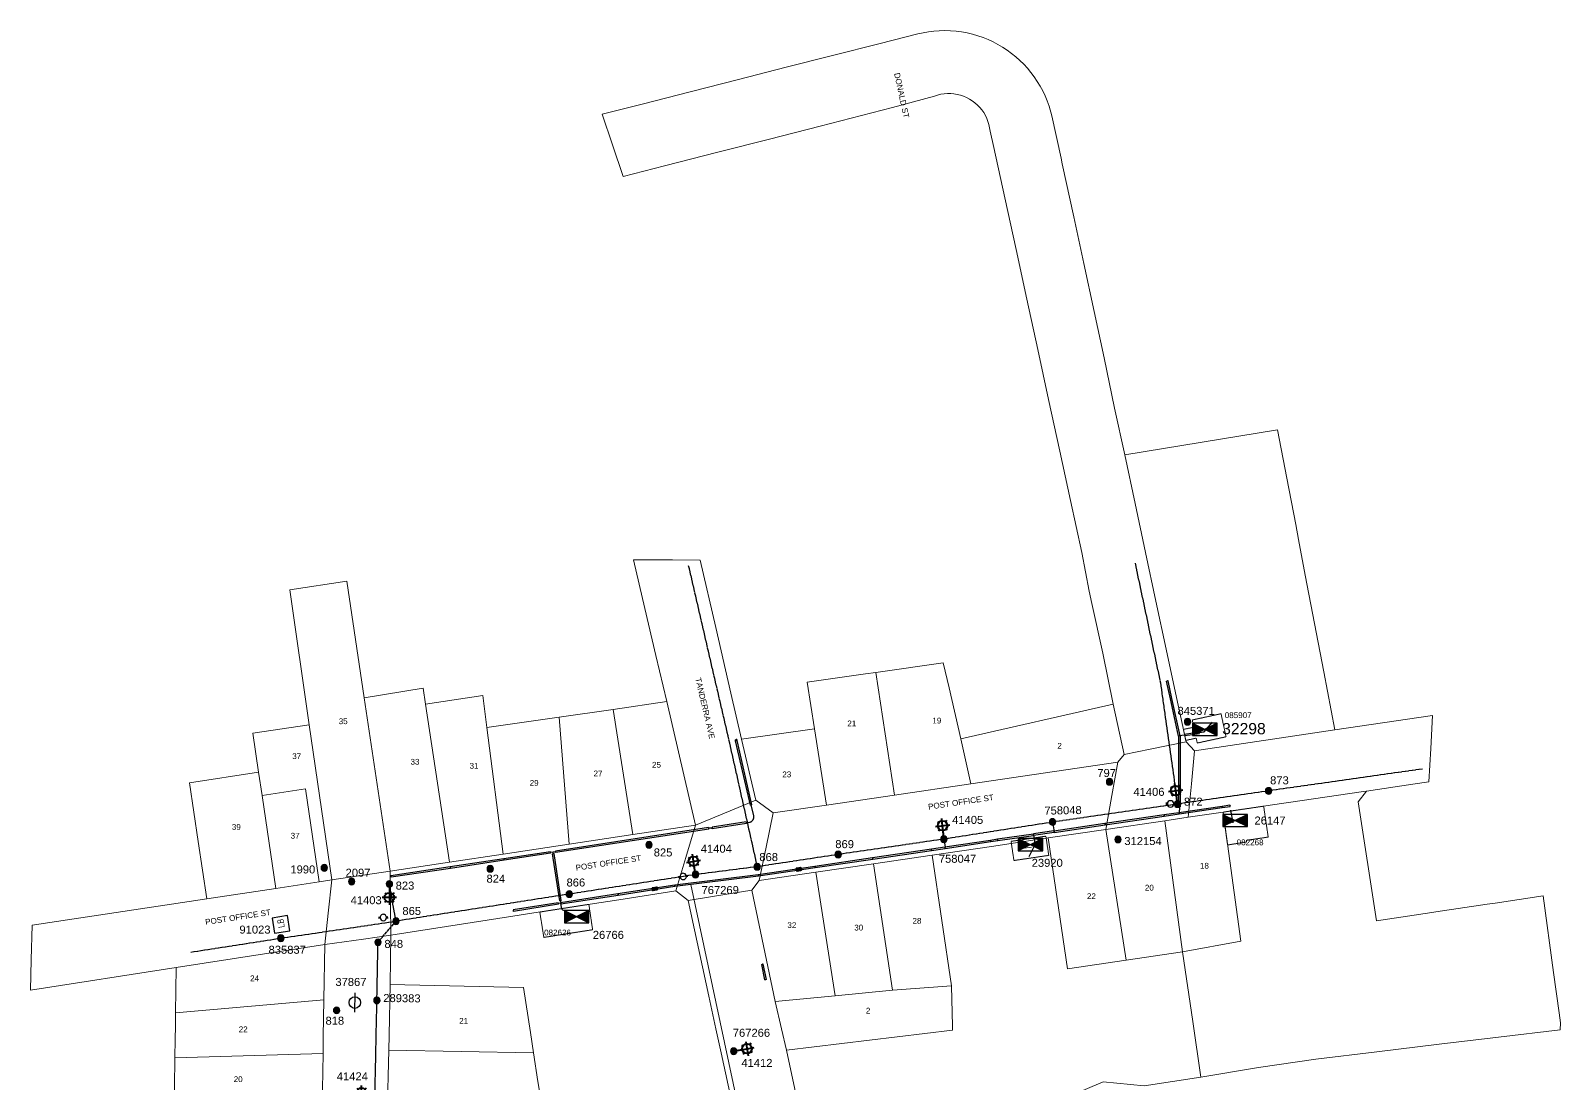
# Model space of a CAD drawing. Header units: metres. Extents: x 319023 to 319508, y 6260162 to 6260872.
# Drawn here: x 319029.6 to 319507.5, y 6260543.4 to 6260872.2 of the extents above; entities that cross this region are included whole.
import ezdxf
from ezdxf.enums import TextEntityAlignment as Align

# ---------------------------------------------------------------- set-up
doc = ezdxf.new("R2010")
doc.units = ezdxf.units.M
for name, pattern in [('Cable Exist OH', [1, 1, 0]), ('Cable Exist UG', [8.2, 4, -1.2, 1.8, -1.2]), ('Dash', [5, 3, -2]), ('HIDDEN', [0.375, 0.25, -0.125]), ('HIDDEN2', [0.1875, 0.125, -0.0625])]:
    doc.linetypes.add(name, pattern=pattern)
doc.layers.get('0').update_dxf_attribs({"color": 6})
for name, color, linetype, lineweight in [('Cadastre Buildings_SP_EXT', 9, 'Continuous', 5), ('Cadastre Developer_SP_EXT', 9, 'Continuous', 5), ('Cadastre Land Parcels_SP_EXT', 9, 'Continuous', 5), ('Cadastre Other Property_SP_EXT', 9, 'HIDDEN', 5), ('Cadastre Roads_SP_EXT', 9, 'Continuous', 5)]:
    doc.layers.add(name, color=color, linetype=linetype, lineweight=lineweight)
for name, color, linetype in [('Duct_SP_EXT', 7, 'Continuous'), ('Equip_SP_HV_EXT', 7, 'Continuous'), ('Equip_SP_HV_NEW', 2, 'Continuous'), ('Equip_SP_LV_EXT', 7, 'Continuous'), ('Equip_SP_SL_EXT', 7, 'Continuous'), ('Mains_SL_EXT', 7, 'Continuous'), ('Sub_SP_EXT', 7, 'Continuous'), ('SupportsOH_SP_TR_HV_LV_SL_EXT', 7, 'Continuous'), ('Trench_SP_EXT', 7, 'Continuous'), ('Trench_SP_NEW', 2, 'Continuous')]:
    doc.layers.add(name, color=color, linetype=linetype)
doc.styles.add('HVSW_LABEL', font='arial.ttf')
doc.styles.add('iecARIAL', font='arial.ttf', dxfattribs={"height": 2})
doc.styles.add('POLE_LABEL', font='arial.ttf')
doc.styles.get("Standard").update_dxf_attribs({"font": 'arial.ttf'})
doc.linetypes.add('IE Trench HV', pattern='A,7,-0.2,["/",Standard,S=3,R=0,X=0.6,Y=-1.4],-2.5', length=9.7)

# ---------------------------------------------------------------- blocks, each defined once
blk = doc.blocks.new('SUB_PADMOUNT_EXT')
for points in [[(0, 0), (-3.84, 1.92), (-3.84, -1.92)], [(0, 0), (3.84, 1.92), (3.84, -1.92)]]:
    blk.add_hatch(color=256).paths.add_polyline_path(points)
for p, q in [((3.84, 1.92), (-3.84, -1.92)), ((-3.84, 1.92), (3.84, -1.92))]:
    blk.add_line(p, q)
blk.add_lwpolyline([(-3.84, -1.92), (3.84, -1.92), (3.84, 1.92), (-3.84, 1.92)], close=True)
for tag, height, flags, p in [('STREET_CODE', 0.2, 9, (1.5, 0)), ('ASSET_NUM', 3.5, 8, (2, 2)), ('CONSTRUCTED_VOLTAGE', 0.2, 9, (1.5, -0.2)), ('OPERATING_VOLTAGE', 0.2, 9, (1.5, -0.6)), ('ORIENTATION', 0.2, 9, (1.5, -0.8)), ('OWNED_BY', 0.2, 9, (1.5, -1)), ('OPERATED_BY', 0.2, 9, (1.5, -1.2)), ('SECONDARY_VOLTAGE', 0.2, 9, (1.5, -1.6)), ('STATE', 0.2, 9, (1.5, -1.8)), ('SUBSTATION_TYPE', 0.2, 9, (1.5, -2.2)), ('STREETNAME', 0.2, 9, (1.5, -3)), ('SUBURB', 0.2, 9, (1.5, -3.2)), ('Z', 0.2, 1, (1.5, -3.6)), ('NO_PHASES', 0.2, 9, (1.5, -0.4)), ('MAINTAINED_BY', 0.2, 9, (1.5, -1.4)), ('PARENT', 0.2, 9, (1.5, -2)), ('USAGE', 0.2, 9, (1.5, -2.4)), ('LEGEND', 0.2, 9, (1.5, -2.6)), ('LOCATION', 0.2, 9, (1.5, -2.8)), ('NOTES', 0.2, 9, (1.5, -3.4))]:
    blk.add_attdef(tag, text='', height=height, dxfattribs=dict(flags=flags)).set_placement(p, align=Align.MIDDLE_LEFT)
blk = doc.blocks.new('LV_OH_LINKS_OPEN_EXT')
for p, q in [((-0.17, 4.97), (-0.17, 5.46)), ((0.17, 4.97), (0.17, 5.46)), ((-0.17, 3), (-0.17, 2.5)), ((0.17, 3), (0.17, 2.5))]:
    blk.add_line(p, q)
blk.add_lwpolyline([(0, 2.99, 1), (0, 4.98, 1)], format="xyb", close=True)
at = {"flags": 9}
for tag, p in [('ACTUAL_STATUS', (0, 0)), ('CONSTRUCTED_VOLTAGE', (0, -0.2)), ('OPERATING_VOLTAGE', (0, -0.6)), ('ORIENTATION', (0, -0.8)), ('OWNED_BY', (0, -1)), ('STATE', (0, -1.2)), ('SWITCH_TYPE', (0, -1.4)), ('NO_PHASES', (0, -0.4)), ('USAGE', (0, -1.6)), ('LEGEND', (0, -1.8)), ('NOTES', (0, -2))]:
    blk.add_attdef(tag, text='', height=0.2, dxfattribs=at).set_placement(p, align=Align.MIDDLE_LEFT)
at = {"flags": 1}
blk.add_attdef('Z', (0, 0), '', height=0.2, dxfattribs=at)
blk = doc.blocks.new('SL_LANTERN_EXT')
at = {"lineweight": 40}
for p, q in [((-1.46, 5.68), (-1.06, 5.28)), ((0, 1.97), (0, 6.47)), ((1.46, 5.68), (1.06, 5.28)), ((-2.25, 4.22), (2.25, 4.22)), ((-1.46, 2.76), (-1.06, 3.16)), ((0, 0), (0, 2.72)), ((1.46, 2.76), (1.06, 3.16))]:
    blk.add_line(p, q, dxfattribs=at)
blk.add_circle((0, 4.22), 1.5, dxfattribs=at)
at = {"style": 'iecARIAL', "flags": 8}
blk.add_attdef('ASSET_NUM', (1.5, 1.5), '', height=2.5, dxfattribs=at)
for tag, p, height, flags in [('OPERATING_VOLTAGE', (0.98, -1.65), 0.2, 9), ('ORIENTATION', (0.98, -1.85), 0.2, 9), ('OWNED_BY', (0.98, -2.05), 0.2, 9), ('STATE', (0.98, -2.25), 0.2, 9), ('CONSTRUCTED_VOLTAGE', (0.98, -0.65), 0.2, 9), ('CONTROL_TYPE', (0.98, -0.85), 0.2, 9), ('LANTERN_PURPOSE', (0.98, -1.05), 0.2, 9), ('LANTERN_TYPE', (0.98, -1.25), 0.2, 9), ('NO_PHASES', (0.98, -1.45), 0.2, 9), ('USAGE', (0.98, -2.45), 0.2, 9), ('CEXIST', (0.98, -2.65), 0.2, 9), ('CNEW', (0.98, -2.85), 0.2, 9), ('CNUMBER', (0.98, -3.05), 0.2, 9), ('CREMOVE', (0.98, -3.25), 0.2, 9), ('CREPLACE', (0.98, -3.45), 0.2, 9), ('LKINGHEIGHT', (0.98, -3.65), 0.2, 9), ('LBRACKET', (0.98, -3.85), 0.2, 9), ('LBRACKETVOCAB', (0.98, -4.05), 0.2, 9), ('LCATEGORY', (0.98, -4.25), 0.2, 9), ('LCHARGE1', (0.98, -4.45), 0.2, 9), ('LCHARGE1PERCENT', (0.98, -4.65), 0.2, 9), ('LCHARGE2', (0.98, -4.85), 0.2, 9), ('LNUMBER', (2.18, -3.25), 2.5, 8), ('STREETNAME', (0.98, -9.25), 0.2, 9), ('SUBURB', (0.98, -9.45), 0.2, 1), ('LCHARGE2PERCENT', (0.98, -5.05), 0.2, 9), ('LCHARGE3', (0.98, -5.25), 0.2, 9), ('LCHARGE3PERCENT', (0.98, -5.45), 0.2, 9), ('LEXIST', (0.98, -5.65), 0.2, 9), ('LLAMP', (0.98, -5.85), 0.2, 9), ('LLAMPVOCAB', (0.98, -6.05), 0.2, 9), ('LMAST', (0.98, -6.25), 0.2, 9), ('LMASTVOCAB', (0.98, -6.45), 0.2, 9), ('LNEW', (0.98, -6.65), 0.2, 9), ('LANTNUMBER', (0.98, -6.85), 0.2, 9), ('LOUTREACH', (0.98, -7.25), 0.2, 9), ('LOUTREACHVOCAB', (0.98, -7.45), 0.2, 9), ('LRATECODE', (0.98, -7.65), 0.2, 9), ('LREMOVE', (0.98, -7.85), 0.2, 9), ('LREPLACE', (0.98, -8.05), 0.2, 9), ('LTYPE', (0.98, -8.25), 0.2, 9), ('LTYPEVOCAB', (0.98, -8.45), 0.2, 9), ('LEGEND', (0.98, -8.65), 0.2, 9), ('LOCATION', (0.98, -8.85), 0.2, 9), ('NOTES', (0.98, -9.05), 0.2, 9)]:
    blk.add_attdef(tag, p, '', height=height, dxfattribs=dict(flags=flags))
blk = doc.blocks.new('POLE_EXT')
blk.add_hatch(color=256).paths.add_polyline_path([(-1, 0, 1), (1, 0, 1)])
blk.add_lwpolyline([(-1, 0, 1), (1, 0, 1)], format="xyb", close=True)
for tag, height, flags, p in [('pNumber', 2.5, 8, (-17.84, 2.07)), ('OWNED_BY', 0.2, 9, (1.35, -0.4)), ('SPECIAL_USE', 0.2, 9, (1.35, -0.8)), ('STATE', 0.2, 9, (1.35, -1)), ('cLV', 0.2, 9, (1.35, -1.4)), ('hDepth', 0.2, 9, (1.35, -1.6)), ('hDia', 0.2, 9, (1.35, -1.8)), ('cHV', 0.2, 9, (1.35, -2)), ('cLinedev', 0.2, 9, (1.35, -3.4)), ('pExisting', 0.2, 9, (1.35, -3.8)), ('pFooting', 0.2, 9, (1.35, -4.4)), ('pNew', 0.2, 9, (1.35, -4.6)), ('PARENT', 0.2, 9, (1.35, -0.6)), ('USAGE', 0.2, 9, (1.35, -1.2)), ('LBRACKET', 0.2, 9, (1.35, -2.2)), ('LExisting', 0.2, 9, (1.35, -2.4)), ('LANTNUMBER', 0.2, 9, (1.35, -2.6)), ('LOther', 0.2, 9, (1.35, -2.8)), ('LRemove', 0.2, 9, (1.35, -3)), ('LEGEND', 0.2, 9, (1.35, -3.2)), ('LOCATION', 0.2, 9, (1.35, -3.6)), ('PFNUMBER', 0.2, 9, (1.35, -4)), ('NEWPFNUMBER', 0.2, 9, (1.35, -4.2)), ('pRelocate', 0.2, 9, (1.35, -5)), ('pRemove', 0.2, 9, (1.35, -5.2)), ('pReplace', 0.2, 9, (1.35, -5.4)), ('pStay', 0.2, 9, (1.35, -5.6)), ('pType', 0.2, 9, (1.35, -5.8)), ('cspan', 0.2, 9, (1.35, -6)), ('STREETNAME', 0.2, 9, (1.35, -6.2)), ('SUBURB', 0.2, 9, (1.35, -6.4)), ('OPERATED_BY', 0.2, 9, (1.36, -7.01)), ('NOTES', 0.2, 9, (1.35, -6.6)), ('MAINTAINED_BY', 0.2, 9, (1.36, -6.81))]:
    blk.add_attdef(tag, text='', height=height, dxfattribs=dict(flags=flags)).set_placement(p, align=Align.MIDDLE_LEFT)
at = {"style": 'POLE_LABEL'}
for tag, height, flags, p in [('STRUCTURE_PLANT_NUMBER', 0.2, 9, (1.35, 0.03)), ('ASSET_NUM', 2.5, 8, (2, 2)), ('STREET_CODE', 0.2, 9, (1.35, -0.2))]:
    blk.add_attdef(tag, text='', height=height, dxfattribs=dict(at, flags=flags)).set_placement(p, align=Align.MIDDLE_LEFT)
at = {"flags": 1}
blk.add_attdef('Z', (1.35, -7.33), '', height=0.2, dxfattribs=at)
blk = doc.blocks.new('HV_ABS_CLOSED_EXT')
blk.add_line((-3, 6.87), (3, 6.87))
blk.add_circle((0, 6.87), 1.8)
at = {"flags": 1}
blk.add_attdef('Z', (0, 0), '', height=0.2, dxfattribs=at)
at = {"style": 'HVSW_LABEL'}
for tag, height, flags, p in [('ASSET_NUM', 3.5, 8, (2, 2)), ('STREET_CODE', 0.2, 9, (0, -0.2))]:
    blk.add_attdef(tag, text='', height=height, dxfattribs=dict(at, flags=flags)).set_placement(p, align=Align.MIDDLE_LEFT)
at = {"flags": 9}
for tag, p in [('ACTUAL_STATUS', (0, -0.4)), ('CONSTRUCTED_VOLTAGE', (0, -0.6)), ('OPERATING_VOLTAGE', (0, -1)), ('ORIENTATION', (0, -1.2)), ('OWNED_BY', (0, -1.4)), ('STATE', (0, -1.6)), ('SWITCH_TYPE', (0, -1.8)), ('STREETNAME', (0, -2.6)), ('SUBURB', (0, -2.8)), ('NO_PHASES', (0, -0.8)), ('USAGE', (0, -2)), ('LEGEND', (0, -2.2)), ('LOCATION', (0, -2.4)), ('NOTES', (0, -3))]:
    blk.add_attdef(tag, text='', height=0.2, dxfattribs=at).set_placement(p, align=Align.MIDDLE_LEFT)
blk = doc.blocks.new('HV_LOAD_BREAK_EXT')
blk.add_lwpolyline([(-2.4, -2.4), (2.4, -2.4), (2.4, 2.4), (-2.4, 2.4)], close=True)
at = {"insert": (-1.1, 0.99), "char_height": 2, "width": 2.9628, "attachment_point": 1}
blk.add_mtext('{\\Fisocp|c0;LB}', dxfattribs=at)
for tag, height, flags, p in [('STREET_CODE', 0.2, 9, (1.5, 0)), ('ASSET_NUM', 2.5, 8, (2, 2)), ('ACTUAL_STATUS', 0.2, 9, (1.5, -0.2)), ('CONSTRUCTED_VOLTAGE', 0.2, 9, (1.5, -0.4)), ('OPERATING_VOLTAGE', 0.2, 9, (1.5, -0.8)), ('ORIENTATION', 0.2, 9, (1.5, -1)), ('OWNED_BY', 0.2, 9, (1.5, -1.2)), ('OPERATED_BY', 0.2, 9, (1.5, -1.4)), ('STATE', 0.2, 9, (1.5, -1.8)), ('SWITCH_TYPE', 0.2, 9, (1.5, -2)), ('STREETNAME', 0.2, 9, (1.5, -2.8)), ('SUBURB', 0.2, 9, (1.5, -3)), ('Z', 0.2, 1, (1.5, -3.6)), ('NO_PHASES', 0.2, 9, (1.5, -0.6)), ('MAINTAINED_BY', 0.2, 9, (1.5, -1.6)), ('USAGE', 0.2, 9, (1.5, -2.2)), ('LEGEND', 0.2, 9, (1.5, -2.4)), ('LOCATION', 0.2, 9, (1.5, -2.6)), ('NOTES', 0.2, 9, (1.5, -3.2)), ('LABEL_ALIGNMENT', 0.2, 9, (1.5, -3.4))]:
    blk.add_attdef(tag, text='', height=height, dxfattribs=dict(flags=flags)).set_placement(p, align=Align.MIDDLE_LEFT)
blk = doc.blocks.new('LV_STJ_EXT')
h = blk.add_hatch(color=256)
edge = h.paths.add_edge_path()
edge.add_ellipse((-0.59, 0.13), major_axis=(0.226, 0.226), ratio=1, start_angle=45, end_angle=135)
edge.add_line((-0.91, 0.13), (-0.91, -0.13))
edge.add_ellipse((-0.59, -0.13), major_axis=(0.226, 0.226), ratio=1, start_angle=135, end_angle=225)
edge.add_line((-0.59, -0.45), (0.59, -0.45))
edge.add_ellipse((0.59, -0.13), major_axis=(-0.226, 0.226), ratio=1, start_angle=135, end_angle=225)
edge.add_line((0.91, -0.13), (0.91, 0.13))
edge.add_ellipse((0.59, 0.13), major_axis=(-0.226, 0.226), ratio=1, start_angle=225, end_angle=315)
edge.add_line((0.59, 0.45), (-0.59, 0.45))
blk.add_lwpolyline([(-0.91, 0.13), (-0.91, -0.13, 0.414214), (-0.59, -0.45), (0.59, -0.45, 0.414214), (0.91, -0.13), (0.91, 0.13, 0.414214), (0.59, 0.45), (-0.59, 0.45, 0.414214)], format="xyb", close=True)
at = {"flags": 1}
blk.add_attdef('Z', (0, 0), '', height=0.2, dxfattribs=at)
at = {"flags": 9}
for tag, p in [('ORIENTATION', (0, 0)), ('USAGE', (0, -0.2)), ('LEGEND', (0, -0.4)), ('NOTES', (0, -0.6))]:
    blk.add_attdef(tag, text='', height=0.2, dxfattribs=at).set_placement(p, align=Align.MIDDLE_LEFT)

msp = doc.modelspace()

# ---------------------------------------------------------------- linework, layer by layer
at = {"layer": 'Cadastre Buildings_SP_EXT', "linetype": 'Continuous'}
for points in [[(319437.08, 6260653.85), (319433.6, 6260671.97), (319430.7, 6260687.04), (319427.8, 6260702.18), (319425.7, 6260713.32), (319424.81, 6260717.92), (319422.01, 6260732.48), (319419.12, 6260747.53), (319371.4, 6260739.7), (319374.62, 6260724.56), (319377.9, 6260709.2), (319381.12, 6260694.07), (319384.31, 6260679.03), (319387.58, 6260663.98), (319390.56, 6260650.14), (319393.21, 6260647.29), (319437.08, 6260653.85)], [(319389.47, 6260584.51), (319392.67, 6260562.74), (319395.22, 6260545.33), (319413.23, 6260548.35), (319431.06, 6260551.02), (319450.21, 6260553.33), (319469.65, 6260555.68), (319488.19, 6260557.89), (319507.39, 6260560.19), (319507.51, 6260562.29), (319507.09, 6260565.44), (319505.39, 6260578.04), (319502.16, 6260601.98), (319487.17, 6260599.75), (319484.59, 6260599.36), (319468.61, 6260596.96), (319467.3, 6260596.78), (319450.05, 6260594.19), (319444.36, 6260631.35), (319446.92, 6260634.74), (319445.22, 6260634.49), (319423.34, 6260631.27), (319421.15, 6260630.94), (319420.37, 6260630.83), (319402.1, 6260628.13), (319407.71, 6260587.87), (319389.47, 6260584.51)], [(319248.84, 6260536.67), (319245.29, 6260553.01), (319243.67, 6260560.45), (319241.45, 6260570.64), (319234.98, 6260600.51), (319231.12, 6260603.54), (319213.37, 6260600.79), (319195.4, 6260598.03), (319180.25, 6260595.64), (319142.16, 6260589.71), (319141.86, 6260574.31), (319183.57, 6260573.37), (319185.7, 6260559.35), (319186.66, 6260553.02), (319188.04, 6260544), (319190.02, 6260532.47), (319190.66, 6260528.08), (319248.84, 6260536.67)], [(319186.66, 6260553.02), (319141.46, 6260553.79), (319141, 6260533.35), (319190.02, 6260532.47), (319188.04, 6260544), (319186.66, 6260553.02)]]:
    msp.add_lwpolyline(points, close=True, dxfattribs=at)
msp.add_lwpolyline([(319353.44, 6260539.16), (319364.67, 6260543.9), (319377.43, 6260542.71), (319395.22, 6260545.33), (319392.67, 6260562.74), (319389.47, 6260584.51), (319371.89, 6260581.92), (319353.48, 6260579.21), (319347.45, 6260620.07), (319329.76, 6260617.46), (319311.28, 6260614.74), (319317.31, 6260573.89), (319317.57, 6260561.35), (319317.6, 6260560.01), (319265.7, 6260553.76), (319265.7, 6260553.76), (319268.95, 6260538.67)], dxfattribs=at)
at = {"layer": 'Cadastre Developer_SP_EXT', "linetype": 'Dash'}
msp.add_lwpolyline([(319338.86, 6260619.46), (319339.26, 6260616.74), (319344.7, 6260617.55), (319344.3, 6260620.27), (319338.86, 6260619.46)], close=True, dxfattribs=at)
at = {"layer": 'Cadastre Land Parcels_SP_EXT', "linetype": 'Continuous'}
for points in [[(319123.67, 6260606.97), (319141.92, 6260609.7), (319133.78, 6260663.83), (319128.37, 6260700.24), (319110.54, 6260697.53), (319116.64, 6260655.45), (319123.67, 6260606.97)], [(319299.5, 6260633.44), (319323.34, 6260636.99), (319320.15, 6260651.02), (319316.51, 6260666.97), (319314.67, 6260674.79), (319293.67, 6260671.77), (319299.5, 6260633.44)], [(319278.24, 6260630.33), (319299.5, 6260633.44), (319293.67, 6260671.77), (319290.37, 6260671.3), (319272.14, 6260668.68), (319274.45, 6260654.16), (319278.24, 6260630.33)], [(319141.92, 6260609.7), (319160.46, 6260612.5), (319152.94, 6260661.91), (319152.2, 6260666.89), (319133.78, 6260663.83), (319141.92, 6260609.7)], [(319160.46, 6260612.5), (319177.22, 6260615.01), (319172.15, 6260654.54), (319170.85, 6260664.59), (319152.94, 6260661.91), (319160.46, 6260612.5)], [(319217.73, 6260621.11), (319211.55, 6260660.23), (319194.75, 6260657.83), (319197.78, 6260618.11), (319217.73, 6260621.11)], [(319237.26, 6260624.08), (319228.3, 6260662.7), (319211.55, 6260660.23), (319217.73, 6260621.11), (319237.26, 6260624.08)], [(319371.27, 6260646.13), (319367.78, 6260661.86), (319320.15, 6260651.02), (319323.34, 6260636.99), (319369.21, 6260643.79), (319371.27, 6260646.13)], [(319119.72, 6260606.37), (319123.67, 6260606.97), (319116.64, 6260655.45), (319098.95, 6260652.81), (319100.79, 6260640.63), (319101.87, 6260633.36), (319115.5, 6260635.42), (319119.72, 6260606.37)], [(319197.78, 6260618.11), (319194.75, 6260657.83), (319172.15, 6260654.54), (319177.22, 6260615.01), (319197.78, 6260618.11)], [(319278.24, 6260630.33), (319274.45, 6260654.16), (319251.7, 6260650.89), (319256.11, 6260631.89), (319261.59, 6260627.89), (319278.24, 6260630.33)], [(319106.2, 6260604.33), (319101.87, 6260633.36), (319100.79, 6260640.63), (319079.25, 6260637.3), (319081.96, 6260619.02), (319084.65, 6260601.1), (319106.2, 6260604.33)], [(319106.2, 6260604.33), (319119.72, 6260606.37), (319115.5, 6260635.42), (319101.87, 6260633.36), (319106.2, 6260604.33)], [(319389.47, 6260584.51), (319383.95, 6260625.45), (319365.49, 6260622.73), (319371.89, 6260581.92), (319389.47, 6260584.51)], [(319407.71, 6260587.87), (319402.1, 6260628.13), (319391.24, 6260626.53), (319383.95, 6260625.45), (319389.47, 6260584.51), (319407.71, 6260587.87)], [(319371.89, 6260581.92), (319365.49, 6260622.73), (319347.45, 6260620.07), (319353.48, 6260579.21), (319371.89, 6260581.92)], [(319292.91, 6260612.03), (319274.9, 6260609.38), (319280.89, 6260570.81), (319298.89, 6260572.5), (319292.91, 6260612.03)], [(319317.31, 6260573.89), (319311.28, 6260614.74), (319292.91, 6260612.03), (319298.89, 6260572.5), (319317.31, 6260573.89)], [(319280.89, 6260570.81), (319274.9, 6260609.38), (319257.15, 6260606.76), (319254.88, 6260603.78), (319262.16, 6260569.05), (319280.89, 6260570.81)], [(319121.23, 6260569.57), (319121.51, 6260586.79), (319075.05, 6260579.58), (319074.85, 6260565.46), (319121.23, 6260569.57)], [(319183.57, 6260573.37), (319141.86, 6260574.31), (319141.55, 6260558.51), (319141.46, 6260553.79), (319186.66, 6260553.02), (319185.7, 6260559.35), (319183.57, 6260573.37)], [(319317.6, 6260560.01), (319317.57, 6260561.35), (319317.31, 6260573.89), (319298.89, 6260572.5), (319280.89, 6260570.81), (319262.16, 6260569.05), (319264.14, 6260560.49), (319265.7, 6260553.76), (319317.6, 6260560.01)], [(319074.73, 6260557.24), (319074.64, 6260551.41), (319120.93, 6260552.78), (319121.02, 6260558.12), (319121.23, 6260569.57), (319074.85, 6260565.46), (319074.79, 6260561.35), (319074.73, 6260557.24)], [(319120.93, 6260552.78), (319074.64, 6260551.41), (319074.49, 6260542.25), (319074.4, 6260536.84), (319120.62, 6260535.85), (319120.93, 6260552.78)]]:
    msp.add_lwpolyline(points, close=True, dxfattribs=at)
at = {"layer": 'Cadastre Other Property_SP_EXT', "linetype": 'HIDDEN2'}
for points in [[(319401.49, 6260658.87), (319392.51, 6260656.93), (319392.9, 6260654.65), (319389.73, 6260653.97), (319390.45, 6260650.54), (319393.72, 6260651.25), (319394.07, 6260649.72), (319403.05, 6260651.67), (319401.49, 6260658.87)], [(319402.1, 6260628.13), (319403.52, 6260617.88), (319409.44, 6260618.83), (319409.37, 6260619.33), (319416.22, 6260620.35), (319414.8, 6260630), (319402.1, 6260628.13)], [(319346.77, 6260620.63), (319335.89, 6260619.02), (319336.78, 6260613.03), (319347.66, 6260614.64), (319346.77, 6260620.63)], [(319188.66, 6260596.94), (319189.9, 6260589.02), (319205.15, 6260591.41), (319203.98, 6260599.34), (319188.66, 6260596.94)]]:
    msp.add_lwpolyline(points, close=True, dxfattribs=at)
at = {"layer": 'Cadastre Roads_SP_EXT', "linetype": 'Continuous'}
for points in [[(319327.18, 6260870.07), (319325.52, 6260870.62), (319323.84, 6260871.1), (319322.14, 6260871.49), (319320.42, 6260871.79), (319318.69, 6260872.02), (319316.96, 6260872.16), (319315.21, 6260872.21), (319313.47, 6260872.18), (319311.72, 6260872.07), (319310.05, 6260871.86), (319308.39, 6260871.56), (319306.74, 6260871.17), (319295.02, 6260868.22), (319280.1, 6260864.46), (319265.64, 6260860.76), (319250.78, 6260856.96), (319235.67, 6260853.11), (319220.63, 6260849.29), (319208.11, 6260846.15), (319211.35, 6260836.58), (319214.72, 6260826.63), (319227.57, 6260829.97), (319244.27, 6260834.22), (319260.42, 6260838.34), (319276.25, 6260842.42), (319298.89, 6260848.24), (319311.97, 6260851.77), (319312.95, 6260852.08), (319313.95, 6260852.32), (319314.97, 6260852.47), (319316, 6260852.55), (319317.03, 6260852.54), (319318.05, 6260852.45), (319319.07, 6260852.28), (319320.07, 6260852.03), (319321.04, 6260851.71), (319321.99, 6260851.3), (319322.9, 6260850.82), (319323.77, 6260850.28), (319324.6, 6260849.66), (319325.37, 6260848.98), (319326.09, 6260848.24), (319326.74, 6260847.45), (319327.33, 6260846.6), (319327.86, 6260845.72), (319328.31, 6260844.79), (319328.68, 6260843.83), (319328.98, 6260842.85), (319329.2, 6260841.84), (319329.34, 6260840.82), (319330.51, 6260835.75), (319333.93, 6260820.01), (319337.43, 6260803.84), (319340.8, 6260788.38), (319344.26, 6260772.58), (319347.62, 6260757.02), (319351.15, 6260740.82), (319354.47, 6260725.44), (319357.99, 6260709.25), (319360.29, 6260697.12), (319361.16, 6260693.25), (319364.53, 6260677.82), (319367.78, 6260661.86), (319371.27, 6260646.13), (319379.33, 6260647.81), (319390.56, 6260650.14), (319387.58, 6260663.98), (319384.31, 6260679.03), (319381.12, 6260694.07), (319377.9, 6260709.2), (319374.62, 6260724.56), (319371.4, 6260739.7), (319368.24, 6260754.35), (319364.93, 6260769.97), (319361.84, 6260784.53), (319358.64, 6260799.45), (319355.45, 6260814.09), (319351.88, 6260830.58), (319351.5, 6260832.34), (319348.65, 6260845.58), (319347.79, 6260848.65), (319347.2, 6260850.27), (319346.54, 6260851.85), (319345.79, 6260853.39), (319344.98, 6260854.89), (319344.08, 6260856.36), (319343.12, 6260857.77), (319342.09, 6260859.14), (319341, 6260860.45), (319339.85, 6260861.72), (319338.62, 6260862.9), (319337.36, 6260864.03), (319336.04, 6260865.1), (319334.67, 6260866.11), (319333.25, 6260867.04), (319331.78, 6260867.91), (319330.28, 6260868.7), (319328.74, 6260869.42), (319327.18, 6260870.07)], [(319238.75, 6260706.87), (319230.11, 6260706.89), (319217.95, 6260706.92), (319221.46, 6260691.78), (319224.91, 6260677.06), (319228.3, 6260662.7), (319237.26, 6260624.08), (319248.11, 6260628.57), (319256.11, 6260631.89), (319251.7, 6260650.89), (319248.37, 6260665.26), (319243.65, 6260685.76), (319238.75, 6260706.87)], [(319391.24, 6260626.53), (319402.1, 6260628.13), (319420.37, 6260630.83), (319421.15, 6260630.94), (319423.34, 6260631.27), (319445.22, 6260634.49), (319446.92, 6260634.74), (319461.4, 6260636.88), (319466.45, 6260637.63), (319466.98, 6260647.97), (319467.51, 6260658.34), (319437.08, 6260653.85), (319393.21, 6260647.29), (319392.23, 6260636.94), (319391.24, 6260626.53)], [(319365.49, 6260622.73), (319367.37, 6260633.35), (319369.21, 6260643.79), (319323.34, 6260636.99), (319299.5, 6260633.44), (319278.24, 6260630.33), (319261.59, 6260627.89), (319259.35, 6260617.22), (319257.15, 6260606.76), (319274.9, 6260609.38), (319292.91, 6260612.03), (319311.28, 6260614.74), (319329.76, 6260617.46), (319347.45, 6260620.07), (319365.49, 6260622.73)], [(319231.12, 6260603.54), (319234.25, 6260614.01), (319237.26, 6260624.08), (319217.73, 6260621.11), (319197.78, 6260618.11), (319177.22, 6260615.01), (319160.46, 6260612.5), (319141.92, 6260609.7), (319142.04, 6260599.71), (319142.16, 6260589.71), (319180.25, 6260595.64), (319195.4, 6260598.03), (319213.37, 6260600.79), (319231.12, 6260603.54)], [(319121.51, 6260586.79), (319122.56, 6260596.56), (319123.67, 6260606.97), (319119.72, 6260606.37), (319106.2, 6260604.33), (319084.65, 6260601.1), (319030.02, 6260592.84), (319029.78, 6260582.02), (319029.57, 6260572.5), (319075.05, 6260579.58), (319121.51, 6260586.79)], [(319262.16, 6260569.05), (319254.88, 6260603.78), (319243.28, 6260601.88), (319234.98, 6260600.51), (319241.45, 6260570.64), (319243.67, 6260560.45), (319245.29, 6260553.02), (319248.84, 6260536.67), (319255.43, 6260506.15), (319259.36, 6260488.04), (319261.66, 6260477.35), (319262.44, 6260473.72), (319273.69, 6260498.92), (319277.86, 6260497.42), (319275.25, 6260509.4), (319272.11, 6260523.94), (319268.95, 6260538.67), (319265.7, 6260553.76), (319264.14, 6260560.49), (319262.16, 6260569.05)]]:
    msp.add_lwpolyline(points, close=True, dxfattribs=at)
msp.add_lwpolyline([(319141, 6260533.35), (319141.46, 6260553.79), (319141.55, 6260558.51), (319141.86, 6260574.31), (319141.86, 6260574.31), (319142.16, 6260589.71), (319133.54, 6260588.49), (319121.51, 6260586.79), (319121.23, 6260569.57), (319121.02, 6260558.12), (319120.93, 6260552.78), (319120.62, 6260535.85)], dxfattribs=at)
at = {"layer": 'Duct_SP_EXT'}
for p, q in [((319384.49, 6260669.07), (319384.72, 6260669.12)), ((319385.68, 6260663.57), (319384.49, 6260669.07)), ((319384.96, 6260669.17), (319384.72, 6260669.12)), ((319386.15, 6260663.67), (319384.96, 6260669.17)), ((319385.68, 6260663.57), (319385.92, 6260663.62)), ((319388.2, 6260651.89), (319385.68, 6260663.57)), ((319386.15, 6260663.67), (319385.92, 6260663.62)), ((319388.67, 6260651.99), (319386.15, 6260663.67)), ((319249.75, 6260650.73), (319249.98, 6260650.79)), ((319249.82, 6260650.45), (319249.75, 6260650.73)), ((319249.82, 6260650.45), (319250.05, 6260650.51)), ((319254.16, 6260631.71), (319249.82, 6260650.45)), ((319250.22, 6260650.84), (319249.98, 6260650.79)), ((319250.28, 6260650.56), (319250.05, 6260650.51)), ((319250.28, 6260650.56), (319250.22, 6260650.84)), ((319254.63, 6260631.82), (319250.28, 6260650.56)), ((319388.19, 6260651.94), (319388.43, 6260651.94)), ((319388.19, 6260651.94), (319388.23, 6260629.8)), ((319388.2, 6260651.89), (319388.43, 6260651.94)), ((319388.67, 6260651.99), (319388.43, 6260651.94)), ((319388.67, 6260651.94), (319388.43, 6260651.94)), ((319388.67, 6260651.94), (319388.71, 6260629.8)), ((319390.06, 6260652.53), (319394.63, 6260653.2)), ((319390.06, 6260652.53), (319390.09, 6260652.29)), ((319390.13, 6260652.05), (319390.09, 6260652.29)), ((319390.13, 6260652.05), (319394.71, 6260652.73)), ((319394.63, 6260653.2), (319394.67, 6260652.97)), ((319394.71, 6260652.73), (319394.67, 6260652.97)), ((319254.16, 6260631.71), (319254.4, 6260631.77)), ((319254.48, 6260630.36), (319254.16, 6260631.71)), ((319254.63, 6260631.82), (319254.4, 6260631.77)), ((319254.48, 6260630.36), (319254.71, 6260630.42)), ((319254.94, 6260630.47), (319254.63, 6260631.82)), ((319254.94, 6260630.47), (319254.71, 6260630.42)), ((319388.23, 6260629.8), (319388.47, 6260629.8)), ((319388.32, 6260628.07), (319401.81, 6260630.05)), ((319388.39, 6260627.6), (319401.88, 6260629.58)), ((319388.71, 6260629.8), (319388.47, 6260629.8)), ((319401.81, 6260630.05), (319404.27, 6260630.41)), ((319401.81, 6260630.05), (319401.85, 6260629.81)), ((319401.88, 6260629.58), (319401.85, 6260629.81)), ((319401.88, 6260629.58), (319404.34, 6260629.94)), ((319404.27, 6260630.41), (319404.31, 6260630.18)), ((319404.34, 6260629.94), (319404.31, 6260630.18)), ((319253.16, 6260625.09), (319242.46, 6260623.42)), ((319253.23, 6260624.61), (319242.54, 6260622.94)), ((319253.16, 6260625.09), (319253.19, 6260624.85)), ((319253.23, 6260624.61), (319253.19, 6260624.85)), ((319349.28, 6260622.27), (319365.2, 6260624.65)), ((319365.2, 6260624.65), (319383.67, 6260627.37)), ((319365.2, 6260624.65), (319365.24, 6260624.41)), ((319365.28, 6260624.17), (319383.74, 6260626.9)), ((319383.67, 6260627.37), (319388.32, 6260628.07)), ((319383.67, 6260627.37), (319383.67, 6260627.37)), ((319383.67, 6260627.37), (319383.7, 6260627.14)), ((319383.67, 6260627.37), (319383.7, 6260627.14)), ((319383.74, 6260626.9), (319383.7, 6260627.14)), ((319383.74, 6260626.9), (319383.7, 6260627.14)), ((319383.74, 6260626.9), (319388.39, 6260627.6)), ((319383.74, 6260626.9), (319383.74, 6260626.9)), ((319388.32, 6260628.07), (319388.36, 6260627.83)), ((319388.32, 6260628.07), (319388.36, 6260627.83)), ((319388.39, 6260627.6), (319388.36, 6260627.83)), ((319388.39, 6260627.6), (319388.36, 6260627.83)), ((319241.41, 6260623.34), (319193.53, 6260616)), ((319241.48, 6260622.87), (319193.6, 6260615.53)), ((319241.41, 6260623.34), (319241.45, 6260623.11)), ((319241.48, 6260622.87), (319241.45, 6260623.11)), ((319242.46, 6260623.42), (319242.5, 6260623.18)), ((319242.54, 6260622.94), (319242.5, 6260623.18)), ((319331.65, 6260619.77), (319342.85, 6260621.34)), ((319331.72, 6260619.29), (319342.91, 6260620.86)), ((319349.28, 6260622.27), (319342.85, 6260621.34)), ((319342.85, 6260621.34), (319342.88, 6260621.1)), ((319342.85, 6260621.34), (319342.88, 6260621.1)), ((319342.91, 6260620.86), (319342.88, 6260621.1)), ((319342.92, 6260620.86), (319342.88, 6260621.1)), ((319349.35, 6260621.8), (319342.92, 6260620.86)), ((319349.28, 6260622.27), (319349.31, 6260622.04)), ((319349.28, 6260622.27), (319349.31, 6260622.04)), ((319349.35, 6260621.8), (319349.31, 6260622.04)), ((319349.35, 6260621.8), (319349.31, 6260622.04)), ((319349.35, 6260621.8), (319365.28, 6260624.17)), ((319365.28, 6260624.17), (319365.24, 6260624.41)), ((319191.96, 6260615.76), (319177.44, 6260613.56)), ((319192.03, 6260615.28), (319177.51, 6260613.09)), ((319191.96, 6260615.76), (319191.99, 6260615.52)), ((319192.03, 6260615.28), (319191.99, 6260615.52)), ((319192.65, 6260615.13), (319192.88, 6260615.17)), ((319194.88, 6260600.44), (319192.65, 6260615.13)), ((319193.12, 6260615.21), (319192.88, 6260615.17)), ((319195.36, 6260600.51), (319193.12, 6260615.21)), ((319193.53, 6260616), (319193.57, 6260615.76)), ((319193.6, 6260615.53), (319193.57, 6260615.76)), ((319292.63, 6260613.95), (319310.99, 6260616.66)), ((319292.7, 6260613.48), (319311.06, 6260616.19)), ((319310.99, 6260616.66), (319315.24, 6260617.3)), ((319310.99, 6260616.66), (319311.03, 6260616.43)), ((319311.06, 6260616.19), (319311.03, 6260616.43)), ((319311.06, 6260616.19), (319315.31, 6260616.82)), ((319315.24, 6260617.3), (319329.45, 6260619.4)), ((319315.24, 6260617.3), (319315.28, 6260617.06)), ((319315.24, 6260617.3), (319315.28, 6260617.06)), ((319315.31, 6260616.82), (319315.28, 6260617.06)), ((319315.31, 6260616.82), (319315.28, 6260617.06)), ((319315.31, 6260616.82), (319329.52, 6260618.93)), ((319329.45, 6260619.4), (319331.64, 6260619.77)), ((319329.45, 6260619.4), (319329.49, 6260619.16)), ((319329.52, 6260618.93), (319329.49, 6260619.16)), ((319329.52, 6260618.93), (319331.72, 6260619.29)), ((319331.64, 6260619.77), (319331.65, 6260619.77)), ((319331.64, 6260619.77), (319331.68, 6260619.53)), ((319331.65, 6260619.77), (319331.68, 6260619.53)), ((319331.72, 6260619.29), (319331.68, 6260619.53)), ((319331.72, 6260619.29), (319331.68, 6260619.53)), ((319331.72, 6260619.29), (319331.72, 6260619.29)), ((319160.67, 6260611.05), (319142.13, 6260608.26)), ((319160.74, 6260610.58), (319142.21, 6260607.79)), ((319177.44, 6260613.56), (319160.67, 6260611.05)), ((319160.67, 6260611.05), (319160.71, 6260610.82)), ((319160.74, 6260610.58), (319160.71, 6260610.82)), ((319177.51, 6260613.09), (319160.74, 6260610.58)), ((319177.44, 6260613.56), (319177.48, 6260613.33)), ((319177.51, 6260613.09), (319177.48, 6260613.33)), ((319256.87, 6260608.68), (319274.62, 6260611.3)), ((319256.93, 6260608.2), (319274.69, 6260610.82)), ((319274.62, 6260611.3), (319292.63, 6260613.95)), ((319274.62, 6260611.3), (319274.65, 6260611.06)), ((319274.69, 6260610.82), (319274.65, 6260611.06)), ((319274.69, 6260610.82), (319292.7, 6260613.48)), ((319292.63, 6260613.95), (319292.66, 6260613.72)), ((319292.7, 6260613.48), (319292.66, 6260613.72)), ((319142.13, 6260608.26), (319142.17, 6260608.02)), ((319142.21, 6260607.79), (319142.17, 6260608.02)), ((319230.82, 6260605.46), (319256.87, 6260608.68)), ((319230.89, 6260604.98), (319256.93, 6260608.2)), ((319256.87, 6260608.68), (319256.87, 6260608.68)), ((319256.87, 6260608.68), (319256.9, 6260608.44)), ((319256.87, 6260608.68), (319256.9, 6260608.44)), ((319256.93, 6260608.2), (319256.9, 6260608.44)), ((319256.93, 6260608.2), (319256.9, 6260608.44)), ((319256.93, 6260608.2), (319256.93, 6260608.2)), ((319195.11, 6260599.95), (319213.07, 6260602.71)), ((319195.18, 6260599.47), (319213.14, 6260602.23)), ((319213.07, 6260602.71), (319230.82, 6260605.46)), ((319213.07, 6260602.71), (319213.11, 6260602.47)), ((319213.14, 6260602.23), (319213.11, 6260602.47)), ((319213.14, 6260602.23), (319230.89, 6260604.98)), ((319230.82, 6260605.46), (319230.86, 6260605.22)), ((319230.89, 6260604.98), (319230.86, 6260605.22)), ((319194.42, 6260599.84), (319180.38, 6260597.63)), ((319180.38, 6260597.63), (319180.42, 6260597.39)), ((319180.45, 6260597.15), (319180.42, 6260597.39)), ((319194.49, 6260599.36), (319180.45, 6260597.15)), ((319194.42, 6260599.84), (319194.46, 6260599.6)), ((319194.49, 6260599.36), (319194.46, 6260599.6)), ((319194.88, 6260600.44), (319195.12, 6260600.48)), ((319195.11, 6260599.95), (319195.14, 6260599.71)), ((319195.36, 6260600.51), (319195.12, 6260600.48)), ((319195.18, 6260599.47), (319195.14, 6260599.71)), ((319257.99, 6260580.56), (319258.23, 6260580.61)), ((319258.99, 6260575.81), (319257.99, 6260580.56)), ((319258.46, 6260580.66), (319258.23, 6260580.61)), ((319259.46, 6260575.91), (319258.46, 6260580.66)), ((319258.99, 6260575.81), (319259.23, 6260575.86)), ((319259.46, 6260575.91), (319259.23, 6260575.86))]:
    msp.add_line(p, q, dxfattribs=at)
at = {"layer": 'Mains_SL_EXT', "linetype": 'Cable Exist OH'}
for points in [[(319374.62, 6260705.87), (319382.54, 6260668.54), (319387.9, 6260630.66)], [(319235.05, 6260705.21), (319244.12, 6260665.92), (319247.41, 6260651.86), (319256.55, 6260611.08)], [(319464.42, 6260641.6), (319416.34, 6260634.78), (319387.9, 6260630.66)], [(319387.9, 6260630.66), (319348.88, 6260625.02), (319314.9, 6260619.71)], [(319314.9, 6260619.71), (319281.86, 6260614.91), (319256.55, 6260611.08)], [(319256.55, 6260611.08), (319237.32, 6260608.64)], [(319143.72, 6260594.09), (319141.67, 6260605.71)], [(319237.32, 6260608.64), (319197.86, 6260602.54), (319143.72, 6260594.09)], [(319079.61, 6260584.43), (319107.74, 6260588.79), (319143.72, 6260594.09)], [(319137.18, 6260540.48), (319137.76, 6260569.35), (319138.11, 6260587.49), (319143.72, 6260594.09)]]:
    msp.add_lwpolyline(points, dxfattribs=at)
at = {"layer": 'Trench_SP_EXT', "linetype": 'Cable Exist UG'}
for points in [[(319394.67, 6260652.97), (319396.21, 6260653.19), (319399.01, 6260656.49)], [(319390.11, 6260652.23), (319388.43, 6260651.94)], [(319388.47, 6260629.8), (319388.36, 6260627.83)], [(319405.25, 6260624.79), (319404.31, 6260630.18)], [(319348.86, 6260625.08), (319349.31, 6260622.04)], [(319242.5, 6260623.18), (319241.45, 6260623.1)], [(319342.89, 6260621.03), (319343.41, 6260617.77)], [(319193.57, 6260615.76), (319191.99, 6260615.52)], [(319192.88, 6260615.17), (319192.81, 6260615.59)], [(319314.9, 6260619.71), (319315.28, 6260617.32)], [(319343.25, 6260617.74), (319341.23, 6260613.87)], [(319195.12, 6260600.48), (319195.22, 6260599.75), (319194.46, 6260599.6)], [(319196.44, 6260597.39), (319196.12, 6260597.38), (319195.86, 6260597.48), (319195.65, 6260597.72), (319195.5, 6260598.03), (319195.42, 6260598.36), (319195.22, 6260599.75), (319195.21, 6260599.77)]]:
    msp.add_lwpolyline(points, dxfattribs=at)
msp.add_lwpolyline([(319253.19, 6260624.85), (319254.18, 6260625.01), (319254.18, 6260625.01, 0.430961), (319255.49, 6260626.94), (319255.49, 6260626.94), (319254.71, 6260630.42)], format="xyb", dxfattribs=at)
at = {"layer": 'Trench_SP_NEW', "linetype": 'IE Trench HV', "lineweight": 0}
msp.add_line((319250.46, 6260537.12), (319235.85, 6260605.59), dxfattribs=at)

# ---------------------------------------------------------------- block references
at = {"layer": 'Equip_SP_HV_EXT'}
ref = msp.add_blockref('HV_LOAD_BREAK_EXT', (319107.81, 6260593.08), dxfattribs=dict(at, rotation=98.91941894637343))
ref.add_attrib('ASSET_NUM', '91023', dxfattribs={"layer": '0', "height": 2.5}).set_placement((319099.67, 6260592.71), align=Align.TOP_CENTER)
ref = msp.add_blockref('HV_ABS_CLOSED_EXT', (319137.75, 6260568.58), dxfattribs=dict(at, rotation=89.26547896573224))
ref.add_attrib('ASSET_NUM', '37867', dxfattribs={"layer": '0', "height": 2.5, "style": 'HVSW_LABEL'}).set_placement((319124.79, 6260576.36), align=Align.TOP_LEFT)
at = {"layer": 'Equip_SP_HV_NEW', "rotation": 8.834817324874056}
for p in [(319269.56, 6260610.28), (319224.57, 6260604.19)]:
    msp.add_blockref('LV_STJ_EXT', p, dxfattribs=at)
at = {"layer": 'Equip_SP_LV_EXT'}
for p, rotation in [((319389.7, 6260630.71), 89.78465556794045), ((319237.39, 6260608.71), 99.39238928484264), ((319143.72, 6260595.55), 94.56172482007872)]:
    msp.add_blockref('LV_OH_LINKS_OPEN_EXT', p, dxfattribs=dict(at, rotation=rotation))
at = {"layer": 'Equip_SP_SL_EXT'}
ref = msp.add_blockref('SL_LANTERN_EXT', (319387.9, 6260630.66), dxfattribs=dict(at, rotation=7.810018993497759))
ref.add_attrib('ASSET_NUM', '41406', dxfattribs={"layer": '0', "height": 2.5, "style": 'iecARIAL'}).set_placement((319374.11, 6260634.48), align=Align.MIDDLE_LEFT)
ref = msp.add_blockref('SL_LANTERN_EXT', (319314.9, 6260619.7), dxfattribs=dict(at, rotation=5.768943867130237))
ref.add_attrib('ASSET_NUM', '41405', dxfattribs={"layer": '0', "height": 2.5, "style": 'iecARIAL'}).set_placement((319317.48, 6260623.72), align=Align.BOTTOM_LEFT)
ref = msp.add_blockref('SL_LANTERN_EXT', (319237.32, 6260608.64), dxfattribs=dict(at, rotation=8.983486718810797))
ref.add_attrib('ASSET_NUM', '41404', dxfattribs={"layer": '0', "height": 2.5, "style": 'iecARIAL'}).set_placement((319248.66, 6260617.97), align=Align.TOP_RIGHT)
ref = msp.add_blockref('SL_LANTERN_EXT', (319141.67, 6260605.71), dxfattribs=dict(at, rotation=180))
ref.add_attrib('ASSET_NUM', '41403', dxfattribs={"layer": '0', "height": 2.5, "style": 'iecARIAL'}).set_placement((319139.26, 6260598.63), align=Align.BOTTOM_RIGHT)
ref = msp.add_blockref('SL_LANTERN_EXT', (319249.24, 6260553.48), dxfattribs=dict(at, rotation=280.4270936491904))
ref.add_attrib('ASSET_NUM', '41412', dxfattribs={"layer": '0', "height": 2.5, "style": 'iecARIAL'}).set_placement((319261.34, 6260549.82), align=Align.MIDDLE_RIGHT)
ref = msp.add_blockref('SL_LANTERN_EXT', (319137.19, 6260540.51), dxfattribs=dict(at, rotation=90))
ref.add_attrib('ASSET_NUM', '41424', dxfattribs={"layer": '0', "height": 2.5, "style": 'iecARIAL'}).set_placement((319125.23, 6260545.63), align=Align.MIDDLE_LEFT)
at = {"layer": 'Sub_SP_EXT'}
ref = msp.add_blockref('SUB_PADMOUNT_EXT', (319396.42, 6260653.98), dxfattribs=at)
ref.add_attrib('ASSET_NUM', '32298', dxfattribs={"layer": '0', "height": 3.5}).set_placement((319401.84, 6260654.22), align=Align.MIDDLE_LEFT)
ref = msp.add_blockref('SUB_PADMOUNT_EXT', (319405.89, 6260625.53), dxfattribs=at)
ref.add_attrib('ASSET_NUM', '26147', dxfattribs={"layer": '0', "height": 2.5}).set_placement((319411.93, 6260625.52), align=Align.MIDDLE_LEFT)
ref = msp.add_blockref('SUB_PADMOUNT_EXT', (319341.99, 6260617.94), dxfattribs=at)
ref.add_attrib('ASSET_NUM', '23920', dxfattribs={"layer": '0', "height": 2.5}).set_placement((319342.33, 6260613.56), align=Align.TOP_LEFT)
ref = msp.add_blockref('SUB_PADMOUNT_EXT', (319200.17, 6260595.49), dxfattribs=at)
ref.add_attrib('ASSET_NUM', '26766', dxfattribs={"layer": '0', "height": 2.5}).set_placement((319205.22, 6260589.81), align=Align.MIDDLE_LEFT)
at = {"layer": 'SupportsOH_SP_TR_HV_LV_SL_EXT'}
ref = msp.add_blockref('POLE_EXT', (319391.02, 6260656.37), dxfattribs=at)
ref.add_attrib('ASSET_NUM', '845371', dxfattribs={"layer": '0', "height": 2.5, "style": 'POLE_LABEL'}).set_placement((319393.71, 6260657.77), align=Align.BOTTOM_CENTER)
ref = msp.add_blockref('POLE_EXT', (319366.66, 6260637.62), dxfattribs=at)
ref.add_attrib('ASSET_NUM', '797', dxfattribs={"layer": '0', "height": 2.5, "rotation": 359.9694, "style": 'POLE_LABEL'}).set_placement((319368.66, 6260638.37), align=Align.BOTTOM_RIGHT)
ref = msp.add_blockref('POLE_EXT', (319416.34, 6260634.78), dxfattribs=at)
ref.add_attrib('ASSET_NUM', '873', dxfattribs={"layer": '0', "height": 2.5, "rotation": 0.0627, "style": 'POLE_LABEL'}).set_placement((319416.82, 6260638.08), align=Align.MIDDLE_LEFT)
ref = msp.add_blockref('POLE_EXT', (319348.86, 6260625.08), dxfattribs=at)
ref.add_attrib('ASSET_NUM', '758048', dxfattribs={"layer": '0', "height": 2.5, "rotation": 1, "style": 'POLE_LABEL'}).set_placement((319346.27, 6260629.85), align=Align.TOP_LEFT)
ref = msp.add_blockref('POLE_EXT', (319387.9, 6260630.66), dxfattribs=at)
ref.add_attrib('ASSET_NUM', '872', dxfattribs={"layer": '0', "height": 2.5, "rotation": 0.0421, "style": 'POLE_LABEL'}).set_placement((319389.9, 6260631.41), align=Align.MIDDLE_LEFT)
ref = msp.add_blockref('POLE_EXT', (319314.9, 6260619.71), dxfattribs=at)
ref.add_attrib('ASSET_NUM', '758047', dxfattribs={"layer": '0', "height": 2.5, "style": 'POLE_LABEL'}).set_placement((319319.15, 6260614.83), align=Align.TOP_CENTER)
ref = msp.add_blockref('POLE_EXT', (319369.28, 6260619.61), dxfattribs=at)
ref.add_attrib('ASSET_NUM', '312154', dxfattribs={"layer": '0', "height": 2.5, "style": 'POLE_LABEL'}).set_placement((319371.28, 6260620.36), align=Align.TOP_LEFT)
ref = msp.add_blockref('POLE_EXT', (319222.77, 6260617.92), dxfattribs=at)
ref.add_attrib('ASSET_NUM', '825', dxfattribs={"layer": '0', "height": 2.5, "rotation": 0.0107, "style": 'POLE_LABEL'}).set_placement((319227.17, 6260613.55), align=Align.BOTTOM_CENTER)
ref = msp.add_blockref('POLE_EXT', (319256.55, 6260611.08), dxfattribs=at)
ref.add_attrib('ASSET_NUM', '868', dxfattribs={"layer": '0', "height": 2.5, "rotation": 359.9641, "style": 'POLE_LABEL'}).set_placement((319257.24, 6260615.36), align=Align.TOP_LEFT)
ref = msp.add_blockref('POLE_EXT', (319281.86, 6260614.91), dxfattribs=at)
ref.add_attrib('ASSET_NUM', '869', dxfattribs={"layer": '0', "height": 2.5, "rotation": 359.958, "style": 'POLE_LABEL'}).set_placement((319283.89, 6260619.4), align=Align.TOP_CENTER)
ref = msp.add_blockref('POLE_EXT', (319121.32, 6260610.75), dxfattribs=at)
ref.add_attrib('ASSET_NUM', '1990', dxfattribs={"layer": '0', "height": 2.5, "style": 'POLE_LABEL'}).set_placement((319118.5, 6260611.5), align=Align.TOP_RIGHT)
ref = msp.add_blockref('POLE_EXT', (319129.86, 6260606.47), dxfattribs=at)
ref.add_attrib('ASSET_NUM', '2097', dxfattribs={"layer": '0', "height": 2.5, "style": 'POLE_LABEL'}).set_placement((319131.86, 6260607.22), align=Align.BOTTOM_CENTER)
ref = msp.add_blockref('POLE_EXT', (319173.16, 6260610.45), dxfattribs=at)
ref.add_attrib('ASSET_NUM', '824', dxfattribs={"layer": '0', "height": 2.5, "rotation": 0.0153, "style": 'POLE_LABEL'}).set_placement((319174.91, 6260605.36), align=Align.BOTTOM_CENTER)
ref = msp.add_blockref('POLE_EXT', (319141.67, 6260605.71), dxfattribs=at)
ref.add_attrib('ASSET_NUM', '823', dxfattribs={"layer": '0', "height": 2.5, "rotation": 0.0336, "style": 'POLE_LABEL'}).set_placement((319146.54, 6260606.46), align=Align.TOP_CENTER)
ref = msp.add_blockref('POLE_EXT', (319197.86, 6260602.54), dxfattribs=at)
ref.add_attrib('ASSET_NUM', '866', dxfattribs={"layer": '0', "height": 2.5, "rotation": 0.0558, "style": 'POLE_LABEL'}).set_placement((319202.83, 6260606.17), align=Align.MIDDLE_RIGHT)
ref = msp.add_blockref('POLE_EXT', (319237.32, 6260608.64), dxfattribs=at)
ref.add_attrib('ASSET_NUM', '767269', dxfattribs={"layer": '0', "height": 2.5, "rotation": 359.9977, "style": 'POLE_LABEL'}).set_placement((319250.84, 6260605.06), align=Align.TOP_RIGHT)
ref = msp.add_blockref('POLE_EXT', (319143.72, 6260594.09), dxfattribs=at)
ref.add_attrib('ASSET_NUM', '865', dxfattribs={"layer": '0', "height": 2.5, "rotation": 359.9549, "style": 'POLE_LABEL'}).set_placement((319145.72, 6260597.28), align=Align.MIDDLE_LEFT)
ref = msp.add_blockref('POLE_EXT', (319107.74, 6260588.79), dxfattribs=at)
ref.add_attrib('ASSET_NUM', '835837', dxfattribs={"layer": '0', "height": 2.5, "style": 'POLE_LABEL'}).set_placement((319109.74, 6260586.41), align=Align.TOP_CENTER)
ref = msp.add_blockref('POLE_EXT', (319138.11, 6260587.49), dxfattribs=at)
ref.add_attrib('ASSET_NUM', '848', dxfattribs={"layer": '0', "height": 2.5, "rotation": 0.0229, "style": 'POLE_LABEL'}).set_placement((319140.11, 6260588.24), align=Align.TOP_LEFT)
ref = msp.add_blockref('POLE_EXT', (319137.76, 6260569.35), dxfattribs=at)
ref.add_attrib('ASSET_NUM', '289383', dxfattribs={"layer": '0', "height": 2.5, "rotation": 359.3114, "style": 'POLE_LABEL'}).set_placement((319139.76, 6260570.1), align=Align.MIDDLE_LEFT)
ref = msp.add_blockref('POLE_EXT', (319125.17, 6260566.23), dxfattribs=at)
ref.add_attrib('ASSET_NUM', '818', dxfattribs={"layer": '0', "height": 2.5, "rotation": 0.0459, "style": 'POLE_LABEL'}).set_placement((319127.53, 6260564.26), align=Align.TOP_RIGHT)
ref = msp.add_blockref('POLE_EXT', (319249.24, 6260553.48), dxfattribs=at)
ref.add_attrib('ASSET_NUM', '767266', dxfattribs={"layer": '0', "height": 2.5, "style": 'POLE_LABEL'}).set_placement((319260.6, 6260559.23), align=Align.MIDDLE_RIGHT)

# ---------------------------------------------------------------- texts
at = {"layer": 'Cadastre Land Parcels_SP_EXT'}
for s, p in [('35', (319125.82, 6260655.62)), ('21', (319284.73, 6260654.95)), ('19', (319311.31, 6260655.83)), ('2', (319350.35, 6260647.96)), ('37', (319111.31, 6260644.72)), ('33', (319148.26, 6260642.97)), ('25', (319223.71, 6260642.03)), ('31', (319166.72, 6260641.71)), ('27', (319205.45, 6260639.32)), ('23', (319264.42, 6260639.03)), ('29', (319185.48, 6260636.37)), ('39', (319092.45, 6260622.62)), ('37', (319110.82, 6260619.87)), ('18', (319394.9, 6260610.5)), ('20', (319377.7, 6260603.65)), ('22', (319359.58, 6260600.98)), ('32', (319266, 6260591.95)), ('30', (319286.9, 6260591.18)), ('28', (319305.09, 6260593.29)), ('24', (319098.16, 6260575.35)), ('21', (319163.47, 6260562.06)), ('2', (319290.53, 6260565.23)), ('22', (319094.6, 6260559.42)), ('20', (319093.01, 6260543.83))]:
    msp.add_text(s, height=1.8, dxfattribs=at).set_placement(p)
at = {"layer": 'Cadastre Other Property_SP_EXT'}
for s, p in [('085907', (319402.65, 6260657.51)), ('082268', (319406.38, 6260617.8)), ('082626', (319190, 6260589.64))]:
    msp.add_text(s, height=1.8, dxfattribs=at).set_placement(p)
at = {"layer": 'Cadastre Roads_SP_EXT'}
for s, rotation, p in [('DONALD ST', 282.1725, (319299.33, 6260858.83)), ('TANDERRA AVE', 283.0811, (319237.22, 6260669.89)), ('POST OFFICE ST', 8.408, (319310.11, 6260628.9)), ('POST OFFICE ST', 8.7003, (319200, 6260609.85)), ('POST OFFICE ST', 8.7033, (319084.27, 6260592.91))]:
    msp.add_text(s, height=1.8, rotation=rotation, dxfattribs=at).set_placement(p)

doc.saveas('drawing.dxf')
